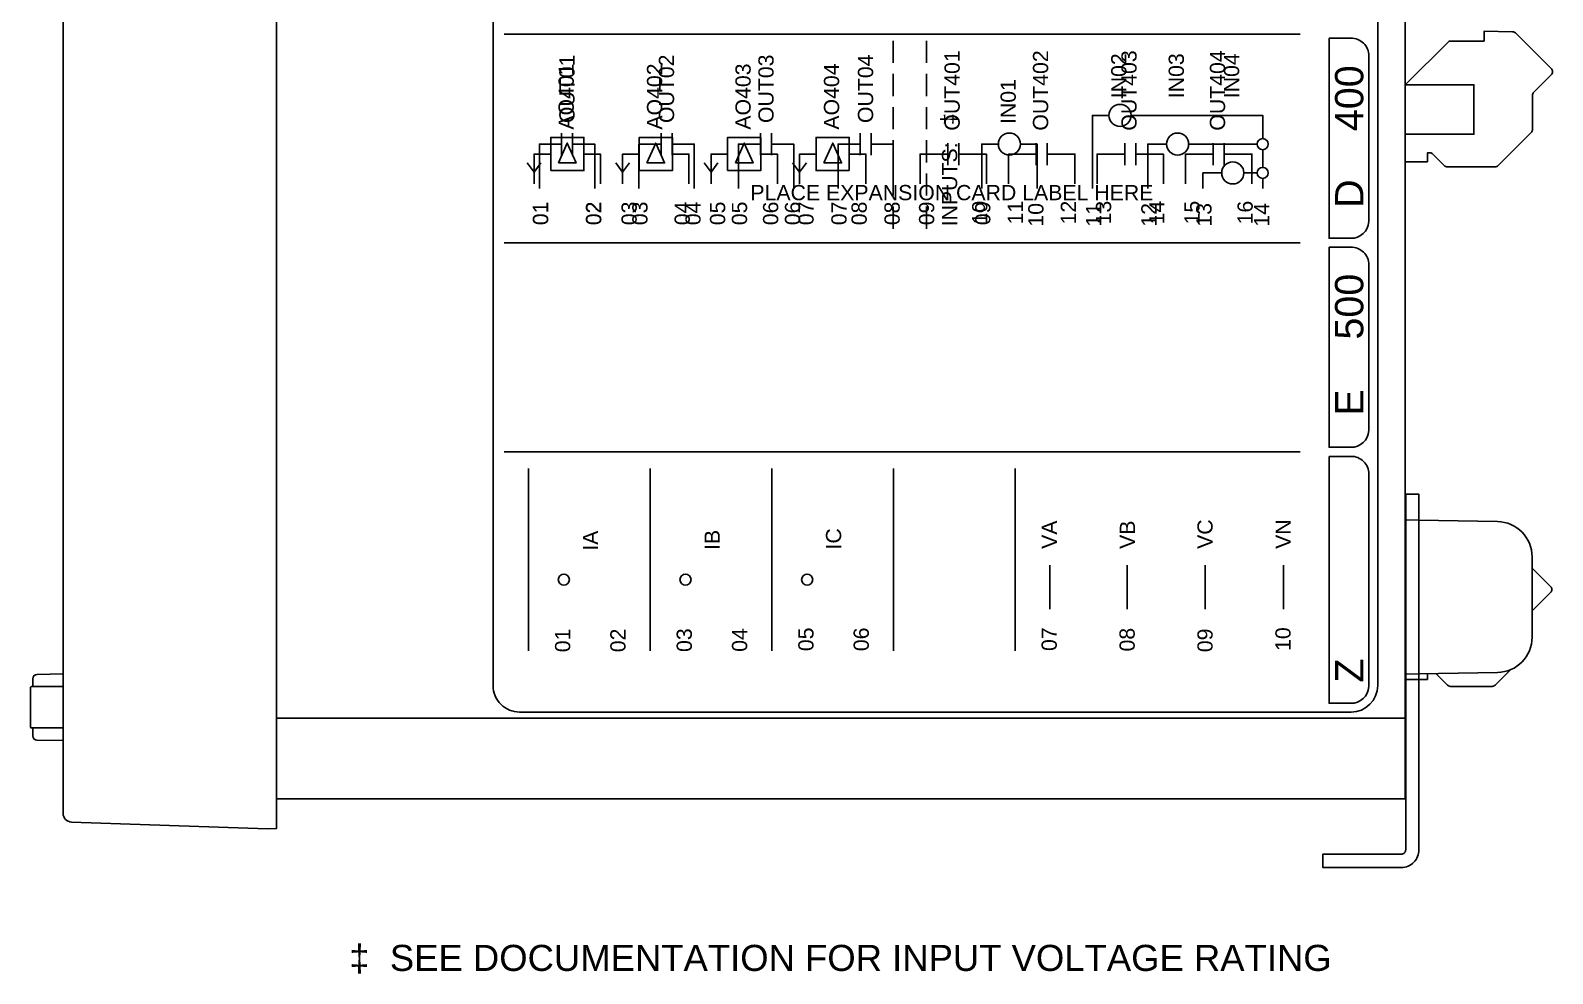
# Model space of a CAD drawing. Extents: x 1 to 23.5, y 0.5 to 17.
# Drawn here: x 8.7 to 15.58, y 0.99 to 5.25 of the extents above; entities that cross this region are included whole.
import ezdxf
from ezdxf.enums import TextEntityAlignment as Align

# ---------------------------------------------------------------- set-up
doc = ezdxf.new("R2010")
doc.units = 0
doc.header["$MEASUREMENT"] = 0
for name, color, linetype in [('1_1__X__NONE', 7, 'CONTINUOUS'), ('1_2__B__NEMA_4_W_FT-1_TEST', 7, 'CONTINUOUS'), ('1_3__E__EASILY_EXTRACTABLE', 7, 'CONTINUOUS'), ('1_4__C__PORTABLE_POWER_QUA', 7, 'CONTINUOUS'), ('5_1__X__EMPTY', 7, 'CONTINUOUS'), ('5_2__A___4__DI___4__DO_SOL', 7, 'CONTINUOUS'), ('5_3__B___4__DI___4__DO_ELE', 7, 'CONTINUOUS'), ('5_4__C___4__AO__1MA____4__', 7, 'CONTINUOUS'), ('5_5__D___4__AO__20MA____4_', 7, 'CONTINUOUS'), ('6_0_____DWG', 7, 'CONTINUOUS')]:
    doc.layers.add(name, color=color, linetype=linetype)
doc.styles.add('ARIAL', font='arial.ttf')

msp = doc.modelspace()

# ---------------------------------------------------------------- linework, layer by layer
at = {"layer": '1_1__X__NONE'}
for points in [[(14.9143, 3.0396), (14.9761, 3.0385)], [(14.9761, 2.3437), (14.9143, 2.3426)], [(14.9143, 2.3185), (14.9761, 2.3185)]]:
    msp.add_lwpolyline(points, dxfattribs=at)
at = {"layer": '1_2__B__NEMA_4_W_FT-1_TEST'}
for points in [[(14.9143, 3.0396), (14.9761, 3.0385)], [(14.9761, 2.3437), (14.9143, 2.3426)], [(14.9143, 2.3185), (14.9761, 2.3185)]]:
    msp.add_lwpolyline(points, dxfattribs=at)
at = {"layer": '1_3__E__EASILY_EXTRACTABLE'}
msp.add_lwpolyline([(14.916, 3.1557), (14.9761, 3.1557), (14.9761, 1.548, -0.414214), (14.896, 1.4679), (14.5411, 1.4679), (14.5411, 1.528), (14.896, 1.528, 0.414214), (14.916, 1.548)], format="xyb", close=True, dxfattribs=at)
at = {"layer": '1_4__C__PORTABLE_POWER_QUA'}
for points in [[(14.9143, 3.0396), (14.9761, 3.0385)], [(14.9761, 2.3437), (14.9143, 2.3426)], [(14.9143, 2.3185), (14.9761, 2.3185)]]:
    msp.add_lwpolyline(points, dxfattribs=at)
at = {"layer": '5_2__A___4__DI___4__DO_SOL'}
msp.add_lwpolyline([(14.9143, 5.0078), (15.1119, 5.2055), (15.2706, 5.2055), (15.2706, 5.2498), (15.3989, 5.2479, -0.190968), (15.4131, 5.242), (15.5741, 5.081, -0.414226), (15.5741, 5.0527), (15.4951, 4.9737, 0.195123), (15.4893, 4.9599), (15.4893, 4.8064, -0.198886), (15.4835, 4.7923), (15.334, 4.6428, -0.198908), (15.3198, 4.6369), (15.1045, 4.6369, -0.198902), (15.0903, 4.6427), (15.0391, 4.694, 0.198947), (15.025, 4.6998), (15.0143, 4.6998), (15.0143, 4.6598), (14.9143, 4.6598)], format="xyb", dxfattribs=at)
at = {"layer": '5_2__A___4__DI___4__DO_SOL', "flags": 128}
for points in [[(12.7492, 5.1067), (12.7492, 5.2067)], [(12.7492, 4.9567), (12.7492, 5.0567)], [(12.7492, 4.8067), (12.7492, 4.9067)], [(11.0992, 4.6893), (11.0992, 4.7894)], [(11.1492, 4.7894), (11.1492, 4.6893)], [(11.5492, 4.6893), (11.5492, 4.7894)], [(11.5992, 4.7894), (11.5992, 4.6893)], [(11.9992, 4.6893), (11.9992, 4.7894)], [(12.0492, 4.7894), (12.0492, 4.6893)], [(12.4492, 4.6893), (12.4492, 4.7894)], [(12.4992, 4.7894), (12.4992, 4.6893)], [(12.7492, 4.6567), (12.7492, 4.7567)], [(13.9343, 4.7393), (14.2443, 4.7393)], [(14.2693, 4.7143), (14.2693, 4.6343)], [(12.7492, 4.5067), (12.7492, 4.6067)], [(14.1843, 4.6093), (14.2443, 4.6093)], [(14.2693, 4.5843), (14.2693, 4.5393)], [(12.7492, 4.3566), (12.7492, 4.4567)]]:
    msp.add_lwpolyline(points, dxfattribs=at)
at = {"layer": '5_2__A___4__DI___4__DO_SOL'}
for points in [[(14.9143, 5.0078), (15.2243, 5.0078), (15.2243, 4.7838), (14.9143, 4.7838)], [(13.4992, 4.5393), (13.4992, 4.8693), (13.5743, 4.8693)], [(13.6742, 4.8693), (14.2693, 4.8693), (14.2693, 4.7643)], [(10.9992, 4.5393), (10.9992, 4.7393), (11.0992, 4.7393)], [(11.1492, 4.7393), (11.2492, 4.7393), (11.2492, 4.5393)], [(11.4492, 4.5393), (11.4492, 4.7393), (11.5492, 4.7393)], [(11.5992, 4.7393), (11.6992, 4.7393), (11.6992, 4.5393)], [(11.8992, 4.5393), (11.8992, 4.7393), (11.9992, 4.7393)], [(12.0492, 4.7393), (12.1492, 4.7393), (12.1492, 4.5393)], [(12.3492, 4.5393), (12.3492, 4.7393), (12.4492, 4.7393)], [(12.4992, 4.7393), (12.5992, 4.7393), (12.5992, 4.5393)], [(12.9992, 4.5393), (12.9992, 4.7393), (13.0743, 4.7393)], [(13.1743, 4.7393), (13.2492, 4.7393), (13.2492, 4.5393)], [(13.7493, 4.5393), (13.7493, 4.7393), (13.8343, 4.7393)], [(13.9993, 4.5393), (13.9993, 4.6093), (14.0843, 4.6093)]]:
    msp.add_lwpolyline(points, dxfattribs=at)
for centre, radius in [((13.6243, 4.8693), 0.05), ((13.1243, 4.7393), 0.05), ((13.8843, 4.7393), 0.05), ((14.2693, 4.7393), 0.025), ((14.1343, 4.6093), 0.05), ((14.2693, 4.6093), 0.025)]:
    msp.add_circle(centre, radius, dxfattribs=at)
at = {"layer": '5_3__B___4__DI___4__DO_ELE'}
msp.add_lwpolyline([(14.9143, 5.0078), (15.1119, 5.2055), (15.2706, 5.2055), (15.2706, 5.2498), (15.3989, 5.2479, -0.190968), (15.4131, 5.242), (15.5741, 5.081, -0.414226), (15.5741, 5.0527), (15.4951, 4.9737, 0.195123), (15.4893, 4.9599), (15.4893, 4.8064, -0.198886), (15.4835, 4.7923), (15.334, 4.6428, -0.198908), (15.3198, 4.6369), (15.1045, 4.6369, -0.198902), (15.0903, 4.6427), (15.0391, 4.694, 0.198947), (15.025, 4.6998), (15.0143, 4.6998), (15.0143, 4.6598), (14.9143, 4.6598)], format="xyb", dxfattribs=at)
at = {"layer": '5_3__B___4__DI___4__DO_ELE', "flags": 128}
for points in [[(12.7492, 5.1067), (12.7492, 5.2067)], [(12.7492, 4.9567), (12.7492, 5.0567)], [(12.7492, 4.8067), (12.7492, 4.9067)], [(13.4992, 4.8693), (13.5743, 4.8693)], [(13.4992, 4.5393), (13.4992, 4.8693)], [(13.6742, 4.8693), (14.2693, 4.8693)], [(14.2693, 4.8693), (14.2693, 4.7643)], [(11.0992, 4.6893), (11.0992, 4.7894)], [(11.1492, 4.7894), (11.1492, 4.6893)], [(11.5492, 4.6893), (11.5492, 4.7894)], [(11.5992, 4.7894), (11.5992, 4.6893)], [(11.9992, 4.6893), (11.9992, 4.7894)], [(12.0492, 4.7894), (12.0492, 4.6893)], [(12.4492, 4.6893), (12.4492, 4.7894)], [(12.4992, 4.7894), (12.4992, 4.6893)], [(12.7492, 4.6567), (12.7492, 4.7567)], [(10.9992, 4.7393), (11.0992, 4.7393)], [(10.9992, 4.5393), (10.9992, 4.7393)], [(11.1492, 4.7393), (11.2492, 4.7393)], [(11.2492, 4.7393), (11.2492, 4.5393)], [(11.4492, 4.7393), (11.5492, 4.7393)], [(11.4492, 4.5393), (11.4492, 4.7393)], [(11.5992, 4.7393), (11.6992, 4.7393)], [(11.6992, 4.7393), (11.6992, 4.5393)], [(11.8992, 4.7393), (11.9992, 4.7393)], [(11.8992, 4.5393), (11.8992, 4.7393)], [(12.0492, 4.7393), (12.1492, 4.7393)], [(12.1492, 4.7393), (12.1492, 4.5393)], [(12.3492, 4.7393), (12.4492, 4.7393)], [(12.3492, 4.5393), (12.3492, 4.7393)], [(12.4992, 4.7393), (12.5992, 4.7393)], [(12.5992, 4.7393), (12.5992, 4.5393)], [(12.9992, 4.7393), (13.0743, 4.7393)], [(12.9992, 4.5393), (12.9992, 4.7393)], [(13.1743, 4.7393), (13.2492, 4.7393)], [(13.2492, 4.7393), (13.2492, 4.5393)], [(13.7493, 4.7393), (13.8343, 4.7393)], [(13.7493, 4.5393), (13.7493, 4.7393)], [(13.9343, 4.7393), (14.2443, 4.7393)], [(14.2693, 4.7143), (14.2693, 4.6343)], [(12.7492, 4.5067), (12.7492, 4.6067)], [(13.9993, 4.6093), (14.0843, 4.6093)], [(13.9993, 4.5393), (13.9993, 4.6093)], [(14.1843, 4.6093), (14.2443, 4.6093)], [(14.2693, 4.5843), (14.2693, 4.5393)], [(12.7492, 4.3566), (12.7492, 4.4567)]]:
    msp.add_lwpolyline(points, dxfattribs=at)
at = {"layer": '5_3__B___4__DI___4__DO_ELE'}
msp.add_lwpolyline([(14.9143, 5.0078), (15.2243, 5.0078), (15.2243, 4.7838), (14.9143, 4.7838)], dxfattribs=at)
for centre, radius in [((13.6243, 4.8693), 0.05), ((13.1243, 4.7393), 0.05), ((13.8843, 4.7393), 0.05), ((14.2693, 4.7393), 0.025), ((14.1343, 4.6093), 0.05), ((14.2693, 4.6093), 0.025)]:
    msp.add_circle(centre, radius, dxfattribs=at)
at = {"layer": '5_4__C___4__AO__1MA____4__'}
msp.add_lwpolyline([(14.9143, 5.0078), (15.1119, 5.2055), (15.2706, 5.2055), (15.2706, 5.2498), (15.3989, 5.2479, -0.190968), (15.4131, 5.242), (15.5741, 5.081, -0.414226), (15.5741, 5.0527), (15.4951, 4.9737, 0.195123), (15.4893, 4.9599), (15.4893, 4.8064, -0.198886), (15.4835, 4.7923), (15.334, 4.6428, -0.198908), (15.3198, 4.6369), (15.1045, 4.6369, -0.198902), (15.0903, 4.6427), (15.0391, 4.694, 0.198947), (15.025, 4.6998), (15.0143, 4.6998), (15.0143, 4.6598), (14.9143, 4.6598)], format="xyb", dxfattribs=at)
at = {"layer": '5_4__C___4__AO__1MA____4__', "flags": 128}
for points in [[(12.5979, 5.1067), (12.5979, 5.2067)], [(12.5979, 4.9567), (12.5979, 5.0567)], [(12.5979, 4.8067), (12.5979, 4.9067)], [(12.5979, 4.6567), (12.5979, 4.7567)], [(12.8456, 4.6443), (12.8456, 4.7443)], [(12.8955, 4.7443), (12.8955, 4.6443)], [(13.2456, 4.6443), (13.2456, 4.7443)], [(13.2955, 4.7443), (13.2955, 4.6443)], [(13.6455, 4.6443), (13.6455, 4.7443)], [(13.6955, 4.7443), (13.6955, 4.6443)], [(14.0455, 4.6443), (14.0455, 4.7443)], [(14.0955, 4.7443), (14.0955, 4.6443)], [(12.5979, 4.5067), (12.5979, 4.6067)], [(12.5979, 4.3566), (12.5979, 4.4567)]]:
    msp.add_lwpolyline(points, dxfattribs=at)
at = {"layer": '5_4__C___4__AO__1MA____4__'}
for points in [[(14.9143, 5.0078), (15.2243, 5.0078), (15.2243, 4.7838), (14.9143, 4.7838)], [(10.975, 4.5594), (10.975, 4.6944), (11.0501, 4.6944)], [(11.2001, 4.6944), (11.2752, 4.6944), (11.2752, 4.5594)], [(11.3751, 4.5594), (11.3751, 4.6944), (11.4501, 4.6944)], [(11.6002, 4.6944), (11.6753, 4.6944), (11.6753, 4.5594)], [(11.7751, 4.5594), (11.7751, 4.6944), (11.8502, 4.6944)], [(12.0002, 4.6944), (12.0753, 4.6944), (12.0753, 4.5594)], [(12.1752, 4.5594), (12.1752, 4.6944), (12.2503, 4.6944)], [(12.4003, 4.6944), (12.4754, 4.6944), (12.4754, 4.5594)], [(12.7204, 4.5593), (12.7204, 4.6943), (12.8456, 4.6943)], [(12.8955, 4.6943), (13.0205, 4.6943), (13.0205, 4.5593)], [(13.1204, 4.5593), (13.1204, 4.6943), (13.2456, 4.6943)], [(13.2955, 4.6943), (13.4205, 4.6943), (13.4205, 4.5593)], [(13.5204, 4.5593), (13.5204, 4.6943), (13.6455, 4.6943)], [(13.6955, 4.6943), (13.8205, 4.6943), (13.8205, 4.5593)], [(13.9204, 4.5593), (13.9204, 4.6943), (14.0455, 4.6943)], [(14.0955, 4.6943), (14.2205, 4.6943), (14.2205, 4.5593)], [(10.9438, 4.6544), (10.975, 4.6132), (11.0062, 4.6544)], [(11.3439, 4.6544), (11.3751, 4.6132), (11.4063, 4.6544)], [(11.7439, 4.6544), (11.7752, 4.6132), (11.8064, 4.6544)], [(12.144, 4.6544), (12.1752, 4.6132), (12.2064, 4.6544)]]:
    msp.add_lwpolyline(points, dxfattribs=at)
for points in [[(11.0501, 4.6194), (11.0501, 4.7694), (11.2001, 4.7694), (11.2001, 4.6194)], [(11.4502, 4.6194), (11.4502, 4.7694), (11.6002, 4.7694), (11.6002, 4.6194)], [(11.8502, 4.6194), (11.8502, 4.7694), (12.0002, 4.7694), (12.0002, 4.6194)], [(12.4003, 4.6194), (12.2503, 4.6194), (12.2503, 4.7694), (12.4003, 4.7694)], [(11.0851, 4.6544), (11.1251, 4.7444), (11.1651, 4.6544)], [(11.4851, 4.6544), (11.5251, 4.7444), (11.5651, 4.6544)], [(11.8852, 4.6544), (11.9252, 4.7444), (11.9652, 4.6544)], [(12.2853, 4.6544), (12.3253, 4.7444), (12.3653, 4.6544)]]:
    msp.add_lwpolyline(points, close=True, dxfattribs=at)
at = {"layer": '5_5__D___4__AO__20MA____4_'}
msp.add_lwpolyline([(14.9143, 5.0078), (15.1119, 5.2055), (15.2706, 5.2055), (15.2706, 5.2498), (15.3989, 5.2479, -0.190968), (15.4131, 5.242), (15.5741, 5.081, -0.414226), (15.5741, 5.0527), (15.4951, 4.9737, 0.195123), (15.4893, 4.9599), (15.4893, 4.8064, -0.198886), (15.4835, 4.7923), (15.334, 4.6428, -0.198908), (15.3198, 4.6369), (15.1045, 4.6369, -0.198902), (15.0903, 4.6427), (15.0391, 4.694, 0.198947), (15.025, 4.6998), (15.0143, 4.6998), (15.0143, 4.6598), (14.9143, 4.6598)], format="xyb", dxfattribs=at)
at = {"layer": '5_5__D___4__AO__20MA____4_', "flags": 128}
for points in [[(12.5979, 5.1067), (12.5979, 5.2067)], [(12.5979, 4.9567), (12.5979, 5.0567)], [(12.5979, 4.8067), (12.5979, 4.9067)], [(12.5979, 4.6567), (12.5979, 4.7567)], [(12.8456, 4.6443), (12.8456, 4.7443)], [(12.8955, 4.7443), (12.8955, 4.6443)], [(13.2456, 4.6443), (13.2456, 4.7443)], [(13.2955, 4.7443), (13.2955, 4.6443)], [(13.6455, 4.6443), (13.6455, 4.7443)], [(13.6955, 4.7443), (13.6955, 4.6443)], [(14.0455, 4.6443), (14.0455, 4.7443)], [(14.0955, 4.7443), (14.0955, 4.6443)], [(12.5979, 4.5067), (12.5979, 4.6067)], [(12.5979, 4.3566), (12.5979, 4.4567)]]:
    msp.add_lwpolyline(points, dxfattribs=at)
at = {"layer": '5_5__D___4__AO__20MA____4_'}
for points in [[(14.9143, 5.0078), (15.2243, 5.0078), (15.2243, 4.7838), (14.9143, 4.7838)], [(10.975, 4.5594), (10.975, 4.6944), (11.0501, 4.6944)], [(11.2001, 4.6944), (11.2752, 4.6944), (11.2752, 4.5594)], [(11.3751, 4.5594), (11.3751, 4.6944), (11.4501, 4.6944)], [(11.6002, 4.6944), (11.6753, 4.6944), (11.6753, 4.5594)], [(11.7751, 4.5594), (11.7751, 4.6944), (11.8502, 4.6944)], [(12.0002, 4.6944), (12.0753, 4.6944), (12.0753, 4.5594)], [(12.1752, 4.5594), (12.1752, 4.6944), (12.2503, 4.6944)], [(12.4003, 4.6944), (12.4754, 4.6944), (12.4754, 4.5594)], [(12.7204, 4.5593), (12.7204, 4.6943), (12.8456, 4.6943)], [(12.8955, 4.6943), (13.0205, 4.6943), (13.0205, 4.5593)], [(13.1204, 4.5593), (13.1204, 4.6943), (13.2456, 4.6943)], [(13.2955, 4.6943), (13.4205, 4.6943), (13.4205, 4.5593)], [(13.5204, 4.5593), (13.5204, 4.6943), (13.6455, 4.6943)], [(13.6955, 4.6943), (13.8205, 4.6943), (13.8205, 4.5593)], [(13.9204, 4.5593), (13.9204, 4.6943), (14.0455, 4.6943)], [(14.0955, 4.6943), (14.2205, 4.6943), (14.2205, 4.5593)], [(10.9438, 4.6544), (10.975, 4.6132), (11.0062, 4.6544)], [(11.3439, 4.6544), (11.3751, 4.6132), (11.4063, 4.6544)], [(11.7439, 4.6544), (11.7752, 4.6132), (11.8064, 4.6544)], [(12.144, 4.6544), (12.1752, 4.6132), (12.2064, 4.6544)]]:
    msp.add_lwpolyline(points, dxfattribs=at)
for points in [[(11.0501, 4.6194), (11.0501, 4.7694), (11.2001, 4.7694), (11.2001, 4.6194)], [(11.4502, 4.6194), (11.4502, 4.7694), (11.6002, 4.7694), (11.6002, 4.6194)], [(11.8502, 4.6194), (11.8502, 4.7694), (12.0002, 4.7694), (12.0002, 4.6194)], [(12.4003, 4.6194), (12.2503, 4.6194), (12.2503, 4.7694), (12.4003, 4.7694)], [(11.0851, 4.6544), (11.1251, 4.7444), (11.1651, 4.6544)], [(11.4851, 4.6544), (11.5251, 4.7444), (11.5651, 4.6544)], [(11.8852, 4.6544), (11.9252, 4.7444), (11.9652, 4.6544)], [(12.2853, 4.6544), (12.3253, 4.7444), (12.3653, 4.6544)]]:
    msp.add_lwpolyline(points, close=True, dxfattribs=at)
at = {"layer": '6_0_____DWG'}
for points in [[(8.8835, 9.1678), (9.77, 9.1988), (9.81, 9.1974), (9.81, 1.6439), (9.77, 1.6425), (8.8835, 1.6735, -0.404026), (8.8455, 1.7128), (8.8455, 9.1285, -0.404026)], [(10.9093, 8.6707), (14.6693, 8.6707, -0.414278), (14.7893, 8.5507), (14.7893, 2.2907, -0.41415), (14.6693, 2.1707), (10.9093, 2.1707, -0.414214), (10.7893, 2.2907), (10.7893, 8.5507, -0.414213)], [(14.5695, 5.2185), (14.5695, 4.3135), (14.6674, 4.3135, 0.409595), (14.7492, 4.3891), (14.7493, 5.1386, 0.41899), (14.6681, 5.2185)], [(14.5695, 4.2735), (14.5695, 3.3685), (14.6674, 3.3685, 0.409595), (14.7492, 3.4441), (14.7493, 4.1936, 0.41899), (14.6681, 4.2735)], [(14.5695, 3.3273), (14.5695, 2.2107), (14.6674, 2.2107, 0.409595), (14.7492, 2.2863), (14.7493, 3.2474, 0.41899), (14.6681, 3.3273)]]:
    msp.add_lwpolyline(points, format="xyb", close=True, dxfattribs=at)
msp.add_lwpolyline([(9.81, 9.0624), (14.9143, 9.0624), (14.9143, 1.7789), (9.81, 1.7789)], close=True, dxfattribs=at)
for points in [[(10.8393, 5.2373), (14.4393, 5.2373)], [(10.8393, 4.2923), (14.4393, 4.2923)], [(10.8393, 3.3473), (14.4393, 3.3473)], [(14.9143, 3.0396), (14.916, 3.0396)], [(14.916, 2.3427), (14.9143, 2.3426)], [(14.9761, 2.3185), (15.0143, 2.3185), (15.0143, 2.3444)], [(14.9143, 2.3185), (14.916, 2.3185)], [(14.9143, 2.1429), (9.81, 2.1429)]]:
    msp.add_lwpolyline(points, dxfattribs=at)
at = {"layer": '6_0_____DWG', "flags": 128}
for points in [[(10.9497, 2.4473), (10.9497, 3.2723)], [(11.4997, 2.4473), (11.4997, 3.2723)], [(12.0497, 2.4473), (12.0497, 3.2723)], [(12.5997, 2.4473), (12.5997, 3.2723)], [(13.1496, 2.4473), (13.1496, 3.2723)], [(13.3066, 2.6357), (13.3066, 2.8357)], [(13.6569, 2.6357), (13.6569, 2.8357)], [(14.0092, 2.6357), (14.0092, 2.8357)], [(14.3628, 2.6357), (14.3628, 2.8357)]]:
    msp.add_lwpolyline(points, dxfattribs=at)
at = {"layer": '6_0_____DWG'}
for points in [[(14.9761, 3.0385), (15.3306, 3.0323, -0.409111), (15.4878, 2.8724), (15.4878, 2.5099, -0.409111), (15.3306, 2.3499), (14.9761, 2.3437)], [(15.4878, 2.8222), (15.5707, 2.7394, -0.414214), (15.5707, 2.7114), (15.4878, 2.6285)], [(8.8455, 2.3431), (8.7276, 2.3411, 0.409111), (8.7083, 2.3214), (8.7083, 2.2858)], [(15.0524, 2.345), (15.1045, 2.2929, 0.198912), (15.1185, 2.2871), (15.3062, 2.2871, 0.198912), (15.3202, 2.2929), (15.3896, 2.3623)], [(8.8455, 2.2858), (8.7028, 2.2858, 0.414214), (8.6978, 2.2808), (8.6978, 2.1038, 0.414213), (8.7028, 2.0988), (8.8455, 2.0988)], [(8.8455, 2.0415), (8.7276, 2.0436, -0.409111), (8.7083, 2.0633), (8.7083, 2.0988)]]:
    msp.add_lwpolyline(points, format="xyb", dxfattribs=at)
for centre in [(11.1096, 2.77), (11.6596, 2.77), (12.2097, 2.77)]:
    msp.add_circle(centre, 0.025, dxfattribs=at)

# ---------------------------------------------------------------- texts
at = {"layer": '5_1__X__EMPTY', "style": 'ARIAL'}
msp.add_text('PLACE EXPANSION CARD LABEL HERE', height=0.068833, dxfattribs=at).set_placement((11.9531, 4.4857))
at = {"layer": '5_2__A___4__DI___4__DO_SOL', "style": 'ARIAL'}
for s, height, p in [('OUT01', 0.06883, (11.158, 4.8347)), ('OUT02', 0.06883, (11.608, 4.8347)), ('OUT03', 0.06883, (12.058, 4.8347)), ('OUT04', 0.06883, (12.508, 4.8347)), ('IN02', 0.06883, (13.6531, 4.9471)), ('IN03', 0.06883, (13.9131, 4.9471)), ('IN04', 0.06883, (14.1631, 4.9471)), ('IN01', 0.06883, (13.153, 4.8304)), ('‡', 0.069, (12.8829, 4.8252)), ('INPUTS:', 0.06883, (12.888, 4.3677)), ('01', 0.06883, (11.038, 4.3726)), ('02', 0.06883, (11.278, 4.3726)), ('03', 0.06883, (11.4879, 4.3726)), ('04', 0.06883, (11.728, 4.3726)), ('05', 0.06883, (11.938, 4.3726)), ('06', 0.06883, (12.178, 4.3726)), ('07', 0.06883, (12.388, 4.3726)), ('08', 0.06883, (12.628, 4.3726)), ('09', 0.06883, (13.038, 4.3726)), ('10', 0.06883, (13.2781, 4.3662)), ('11', 0.06883, (13.5392, 4.3662)), ('12', 0.06883, (13.7893, 4.3662)), ('13', 0.06883, (14.038, 4.3662)), ('14', 0.06883, (14.2992, 4.3662))]:
    msp.add_text(s, height=height, rotation=90, dxfattribs=at).set_placement(p)
at = {"layer": '5_3__B___4__DI___4__DO_ELE', "style": 'ARIAL'}
for s, height, p in [('OUT01', 0.06883, (11.158, 4.8347)), ('OUT02', 0.06883, (11.608, 4.8347)), ('OUT03', 0.06883, (12.058, 4.8347)), ('OUT04', 0.06883, (12.508, 4.8347)), ('IN02', 0.06883, (13.6531, 4.9471)), ('IN03', 0.06883, (13.9131, 4.9471)), ('IN04', 0.06883, (14.1631, 4.9471)), ('IN01', 0.06883, (13.153, 4.8304)), ('‡', 0.069, (12.8829, 4.8252)), ('INPUTS:', 0.06883, (12.888, 4.3677)), ('01', 0.06883, (11.038, 4.3726)), ('02', 0.06883, (11.278, 4.3726)), ('03', 0.06883, (11.4879, 4.3726)), ('04', 0.06883, (11.728, 4.3726)), ('05', 0.06883, (11.938, 4.3726)), ('06', 0.06883, (12.178, 4.3726)), ('07', 0.06883, (12.388, 4.3726)), ('08', 0.06883, (12.628, 4.3726)), ('09', 0.06883, (13.038, 4.3726)), ('10', 0.06883, (13.2781, 4.3662)), ('11', 0.06883, (13.5392, 4.3662)), ('12', 0.06883, (13.7893, 4.3662)), ('13', 0.06883, (14.038, 4.3662)), ('14', 0.06883, (14.2992, 4.3662))]:
    msp.add_text(s, height=height, rotation=90, dxfattribs=at).set_placement(p)
at = {"layer": '5_4__C___4__AO__1MA____4__', "style": 'ARIAL'}
for s, p in [('AO401', (11.1543, 4.8048)), ('AO402', (11.5543, 4.8048)), ('AO403', (11.9542, 4.8048)), ('AO404', (12.3543, 4.8048)), ('OUT401', (12.8994, 4.8002)), ('OUT402', (13.2994, 4.8002)), ('OUT403', (13.6993, 4.8002)), ('OUT404', (14.0993, 4.8002)), ('01', (11.0391, 4.3726)), ('02', (11.2791, 4.3726)), ('03', (11.439, 4.3726)), ('04', (11.6791, 4.3726)), ('05', (11.8391, 4.3726)), ('06', (12.0789, 4.3726)), ('07', (12.239, 4.3726)), ('08', (12.479, 4.3726)), ('09', (12.7842, 4.3726)), ('10', (13.0242, 4.3762)), ('11', (13.1854, 4.3762)), ('12', (13.4253, 4.3762)), ('13', (13.5841, 4.3762)), ('14', (13.8253, 4.3762)), ('15', (13.9842, 4.3762)), ('16', (14.2242, 4.3762))]:
    msp.add_text(s, height=0.06883, rotation=90, dxfattribs=at).set_placement(p)
at = {"layer": '5_5__D___4__AO__20MA____4_', "style": 'ARIAL'}
for s, p in [('AO401', (11.1543, 4.8048)), ('AO402', (11.5543, 4.8048)), ('AO403', (11.9542, 4.8048)), ('AO404', (12.3543, 4.8048)), ('OUT401', (12.8994, 4.8002)), ('OUT402', (13.2994, 4.8002)), ('OUT403', (13.6993, 4.8002)), ('OUT404', (14.0993, 4.8002)), ('01', (11.0391, 4.3726)), ('02', (11.2791, 4.3726)), ('03', (11.439, 4.3726)), ('04', (11.6791, 4.3726)), ('05', (11.8391, 4.3726)), ('06', (12.0789, 4.3726)), ('07', (12.239, 4.3726)), ('08', (12.479, 4.3726)), ('09', (12.7842, 4.3726)), ('10', (13.0242, 4.3762)), ('11', (13.1854, 4.3762)), ('12', (13.4253, 4.3762)), ('13', (13.5841, 4.3762)), ('14', (13.8253, 4.3762)), ('15', (13.9842, 4.3762)), ('16', (14.2242, 4.3762))]:
    msp.add_text(s, height=0.06883, rotation=90, dxfattribs=at).set_placement(p)
at = {"layer": '6_0_____DWG', "style": 'ARIAL'}
for s, height, p in [('400', 0.12783, (14.7243, 4.7979)), ('D', 0.1278, (14.7243, 4.451)), ('500', 0.12783, (14.7243, 3.8553)), ('E', 0.1278, (14.7243, 3.5112)), ('VA', 0.06883, (13.3396, 2.9088)), ('VB', 0.06883, (13.6919, 2.9088)), ('VC', 0.06883, (14.043, 2.9088)), ('VN', 0.06883, (14.3965, 2.9088)), ('IA', 0.06883, (11.2646, 2.9005)), ('IB', 0.06883, (11.8146, 2.9041)), ('IC', 0.06883, (12.3635, 2.906)), ('04', 0.06883, (11.9385, 2.4433)), ('05', 0.06883, (12.2385, 2.4463)), ('06', 0.06883, (12.4885, 2.4463)), ('07', 0.06883, (13.3384, 2.447)), ('08', 0.06883, (13.6907, 2.4448)), ('10', 0.06883, (14.3954, 2.4473)), ('01', 0.06883, (11.1385, 2.4414)), ('02', 0.06883, (11.3885, 2.4414)), ('03', 0.06883, (11.6884, 2.4426)), ('09', 0.06883, (14.043, 2.4416)), ('Z', 0.1278, (14.7243, 2.3038))]:
    msp.add_text(s, height=height, rotation=90, dxfattribs=at).set_placement(p)
msp.add_text('‡  SEE DOCUMENTATION FOR INPUT VOLTAGE RATING', height=0.118, dxfattribs=at).set_placement((12.3604, 1), align=Align.CENTER)

doc.saveas('drawing.dxf')
